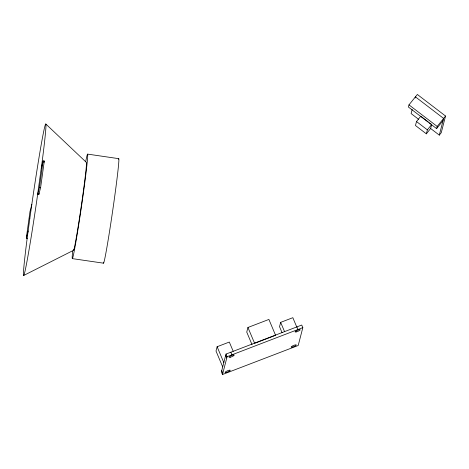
<?xml version="1.0" encoding="UTF-8"?>
<svg xmlns="http://www.w3.org/2000/svg" width="469" height="469" viewBox="0 0 469 469"><rect width="100%" height="100%" fill="white"/><g stroke="black" fill="none" stroke-linecap="round" stroke-linejoin="round"><path stroke-width="0.7" d="M27.46 238.293L26.311 238.129L29.987 211.56L31.822 204.466M37.626 194.535L39.46 187.442L43.142 160.873L44.291 161.043L40.61 187.606L38.792 194.653L37.643 194.483M38.792 194.653L38.991 193.257M41.307 167.972L43.142 160.873M43.928 162.45L44.291 161.043M26.311 238.129L28.146 231.029M233.21 351.316L229.312 342.053L217.124 346.726L216.01 351.041L222.693 366.916M226.017 354.072L221.397 371.923L222.494 374.526L298.208 345.495L302.827 327.643L301.731 325.04L226.017 354.072L227.113 356.68L222.494 374.526M255.3 343.097L275.584 335.317L268.901 319.436L247.937 327.479L246.747 332.093L252.035 344.662M296.736 326.957L292.838 317.695L280.655 322.367L279.542 326.676L282.045 332.632M429.381 122.772L431.668 124.525L430.642 128.506L439.301 135.125L441.235 132.721L445.55 116.031L417.351 94.474L408.98 104.874L408.417 107.049L436.621 128.612L443.058 120.609M412.175 109.418L411.102 113.562L418.606 119.302M415.135 97.962L415.417 96.872L443.621 118.434L439.301 135.125M420.793 116.206L416.501 121.541L415.47 125.522L426.35 133.835L430.642 128.506M426.35 133.835L427.376 129.86L431.668 124.525M436.621 128.612L437.184 126.431L445.55 116.031M23.597 275.52L73.533 250.311M227.113 356.68L302.827 327.643M87.621 154.113L118.786 158.669M39.46 187.442L40.61 187.606M72.308 258.618L103.479 263.168M408.98 104.874L437.184 126.431M421.361 116.646L428.232 121.899M416.501 121.541L427.376 129.86M45.786 123.98L86.396 162.421A44.414 1.266 -81.7 0 1 80.58 210.862A44.414 1.266 -81.7 0 1 73.422 249.526M296.889 326.893L297.985 329.502M280.655 322.367L284.554 331.63M247.937 327.479L254.626 343.355M230.859 352.219L231.956 354.822M225.677 355.396L226.767 357.999M217.124 346.726L223.807 362.607M221.743 370.598L222.839 373.207M118.428 159.296A52.815 1.507 -81.7 0 1 112.513 211.871A52.815 1.507 -81.7 0 1 103.356 262.206M85.68 161.776A52.815 1.507 -81.7 0 1 86.085 172.352A52.815 1.507 -81.7 0 1 76.201 240.11A52.815 1.507 -81.7 0 1 72.648 251.138M29.852 218.249L27.384 236.64A76.582 2.181 -81.7 0 0 24.505 273.239A76.582 2.181 -81.7 0 0 36.729 200.902L41.999 162.866A76.582 2.181 -81.7 0 0 44.877 126.267A76.582 2.181 -81.7 0 0 32.654 198.598L29.852 218.249M292.263 347.119A2.796 0.575 -22.8 0 0 296.297 345.037A2.796 0.575 -22.8 0 0 292.574 345.923A2.796 0.575 -22.8 0 0 292.263 347.119M296.355 331.876A2.796 0.575 -22.8 0 0 300.23 329.783A2.796 0.575 -22.8 0 0 296.344 330.803A2.796 0.575 -22.8 0 0 296.355 331.876M230.455 357.167A2.796 0.575 -22.8 0 0 234.195 355.074A2.796 0.575 -22.8 0 0 230.185 356.194A2.796 0.575 -22.8 0 0 230.455 357.167M226.234 372.445A2.796 0.575 -22.8 0 0 230.261 370.358A2.796 0.575 -22.8 0 0 226.545 371.243A2.796 0.575 -22.8 0 0 226.234 372.445"/></g></svg>
